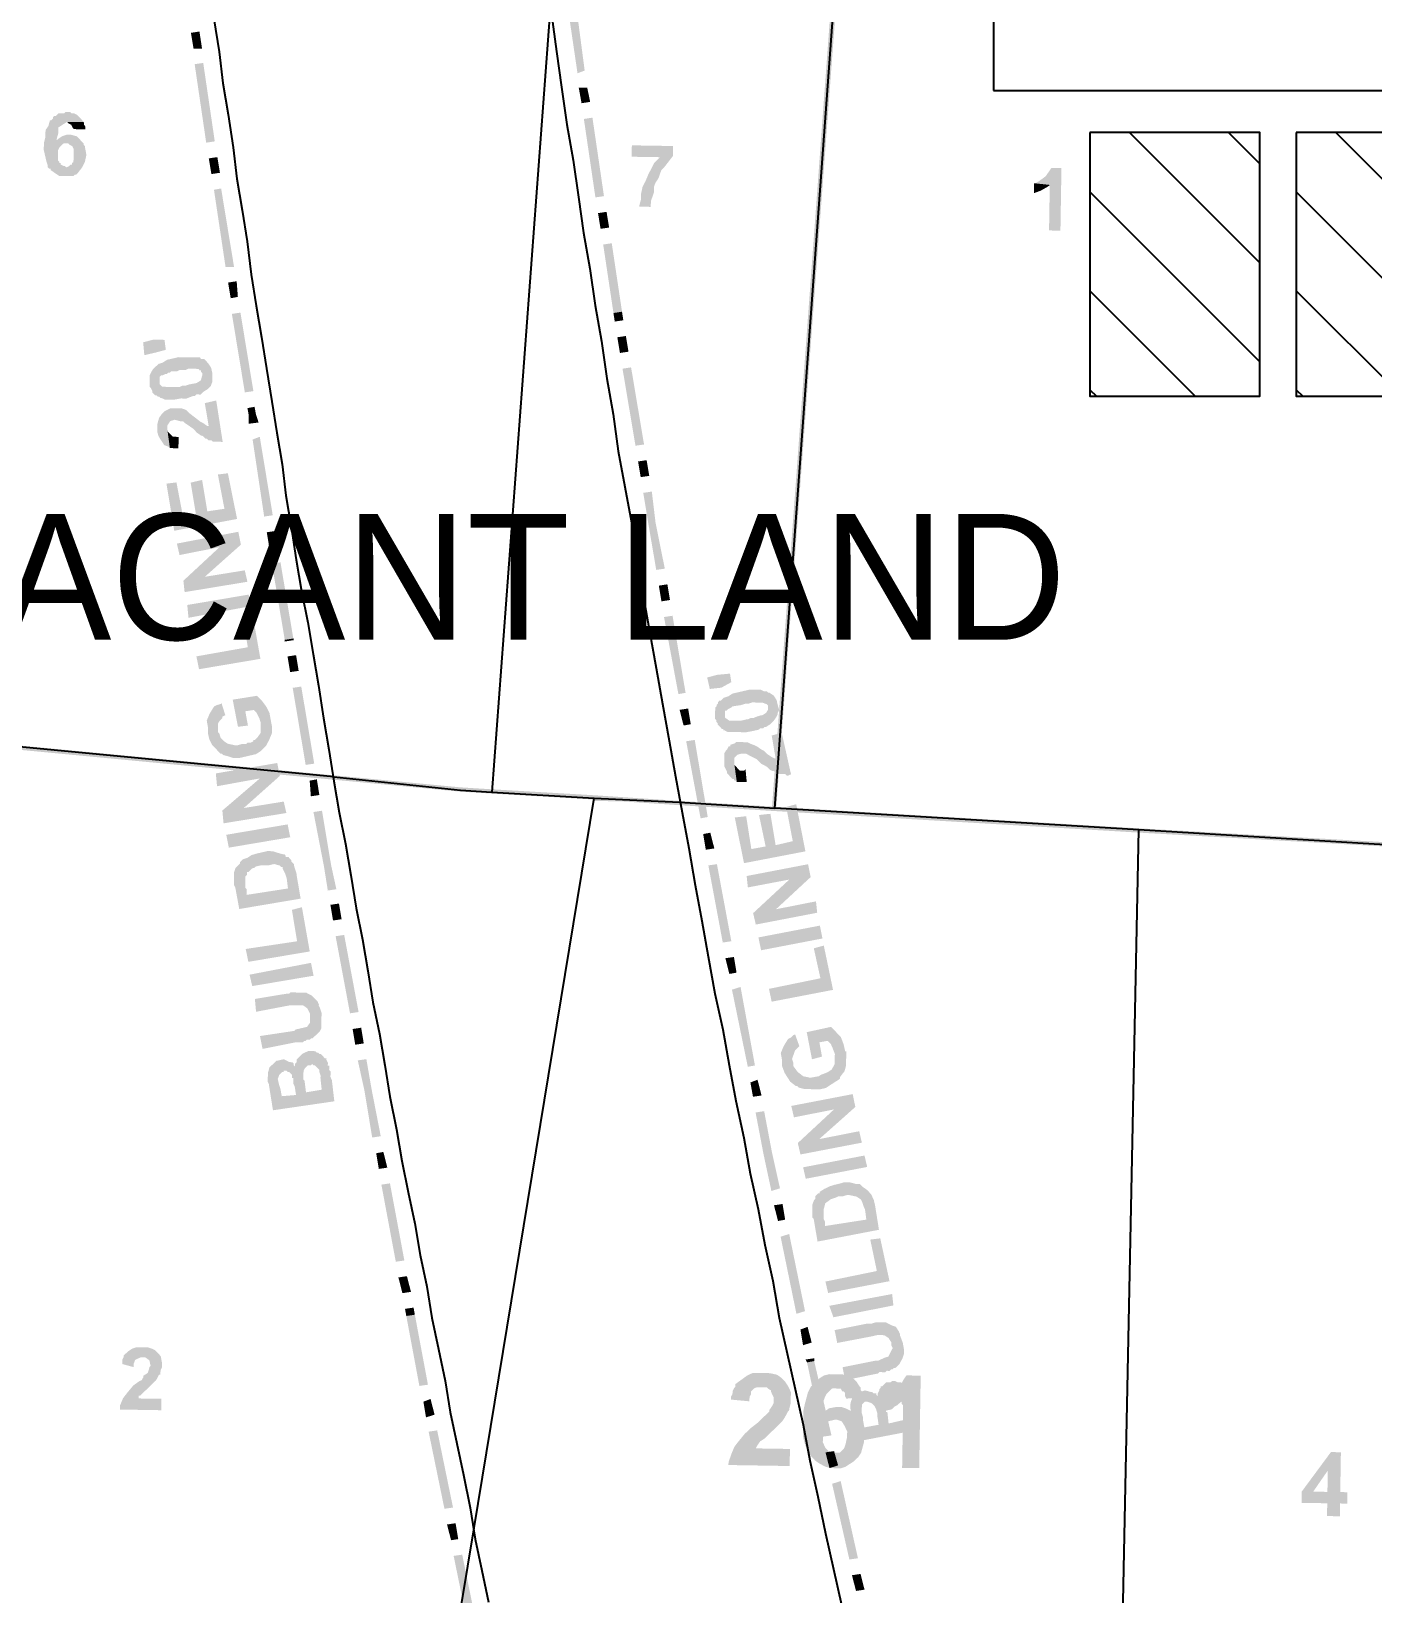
# Model space of a CAD drawing. Header units: metres. Extents: x 297 to 3998, y 336 to 1712.
# Drawn here: x 3577.2 to 3673, y 775.7 to 887.4 of the extents above; entities that cross this region are included whole.
import ezdxf

# ---------------------------------------------------------------- set-up
doc = ezdxf.new("R2010")
doc.units = ezdxf.units.M
doc.header["$MEASUREMENT"] = 0
doc.styles.get("Standard").update_dxf_attribs({"font": 'CENSCBK.TTF'})

msp = doc.modelspace()

# ---------------------------------------------------------------- hatches: boundary and pattern name
at = {"linetype": 'Continuous'}
for color, points in [(0, [(3630.102, 831.88), (3630.408, 831.875), (3636.775, 922.819)]), (0, [(3630.408, 831.875), (3636.775, 922.819), (3637.182, 922.813)]), (0, [(3615.385, 890.005), (3615.997, 890.096), (3616.209, 884.396)]), (0, [(3615.997, 890.096), (3616.209, 884.396), (3616.721, 884.591)]), (0, [(3588.585, 887.288), (3589.197, 887.38), (3588.771, 886.166)]), (0, [(3589.197, 887.38), (3588.771, 886.166), (3589.381, 886.156)]), (0, [(3588.854, 885.046), (3589.466, 885.138), (3589.678, 879.437)]), (0, [(3589.466, 885.138), (3589.678, 879.437), (3590.29, 879.529)]), (0, [(3616.294, 883.377), (3616.904, 883.367), (3616.481, 882.357)]), (0, [(3616.904, 883.367), (3616.481, 882.357), (3617.093, 882.449)]), (0, [(3616.481, 882.357), (3617.093, 882.449), (3616.479, 882.255)]), (0, [(3617.093, 882.449), (3616.479, 882.255), (3617.091, 882.347)]), (0, [(3579.744, 881.634), (3579.643, 881.636), (3579.539, 881.536), (3579.336, 881.539), (3579.234, 881.541), (3579.132, 881.542), (3579.029, 881.442), (3578.926, 881.342), (3578.824, 881.344), (3578.721, 881.244), (3578.719, 881.142), (3578.616, 881.042), (3578.514, 881.044), (3578.406, 880.639), (3578.197, 880.337), (3578.189, 879.828), (3578.081, 879.423), (3578.072, 878.915), (3578.167, 878.506), (3578.262, 878.098), (3578.359, 877.791), (3578.357, 877.689), (3579.68, 877.668), (3579.58, 877.771), (3579.478, 877.773), (3579.276, 877.878), (3579.278, 877.979), (3579.176, 877.981), (3579.178, 878.083), (3579.078, 878.186), (3579.081, 878.39), (3579.084, 878.593), (3579.089, 878.898), (3579.194, 879.1), (3579.298, 879.2), (3579.504, 879.4), (3579.708, 879.397), (3580.928, 879.377), (3580.828, 879.48), (3580.728, 879.583), (3578.999, 879.612), (3579.001, 879.713), (3579.109, 880.119), (3579.116, 880.525), (3579.424, 880.724), (3579.733, 880.922), (3580.953, 880.902), (3580.853, 881.006), (3580.453, 881.419), (3580.251, 881.524), (3580.048, 881.527), (3579.948, 881.631)]), (0, [(3616.664, 881.133), (3617.276, 881.225), (3617.488, 875.525)]), (0, [(3617.276, 881.225), (3617.488, 875.525), (3618.1, 875.616)]), (0, [(3579.819, 880.005), (3579.718, 880.007), (3579.411, 879.91), (3579.103, 879.712), (3578.999, 879.612), (3580.728, 879.583), (3580.628, 879.687), (3580.428, 879.894), (3580.023, 880.002), (3579.921, 880.004)]), (0, [(3580.953, 880.902), (3579.733, 880.922), (3579.833, 880.819), (3580.034, 880.714), (3580.133, 880.509), (3580.233, 880.405), (3581.047, 880.392), (3581.05, 880.596), (3580.95, 880.699), (3580.951, 880.801)]), (0, [(3580.928, 879.377), (3579.708, 879.397), (3579.809, 879.395), (3579.91, 879.292), (3580.111, 879.187), (3580.21, 878.982), (3580.205, 878.676), (3580.2, 878.371), (3580.196, 878.168), (3580.195, 878.066), (3580.091, 877.966), (3580.09, 877.865), (3579.988, 877.866), (3579.885, 877.766), (3579.68, 877.668), (3578.357, 877.689), (3578.457, 877.586), (3578.559, 877.584), (3578.557, 877.483), (3578.859, 877.274), (3579.161, 877.066), (3579.263, 877.064), (3579.364, 877.063), (3579.771, 877.056), (3580.178, 877.049), (3580.281, 877.149), (3580.383, 877.148), (3580.487, 877.248), (3580.798, 877.649), (3581.008, 878.053), (3581.118, 878.56), (3581.025, 879.07), (3581.027, 879.172), (3580.927, 879.275)]), (0, [(3623.042, 879.198), (3620.092, 879.246), (3620.079, 878.432), (3622.113, 878.399), (3622.01, 878.299), (3621.7, 877.999), (3621.49, 877.596), (3621.28, 877.192), (3621.068, 876.687), (3620.858, 876.283), (3620.748, 875.777), (3620.741, 875.37), (3620.633, 874.965), (3620.631, 874.863), (3621.445, 874.85), (3621.446, 874.951), (3621.451, 875.256), (3621.558, 875.56), (3621.665, 875.863), (3621.671, 876.27), (3621.778, 876.574), (3621.986, 876.875), (3622.093, 877.179), (3622.2, 877.482), (3622.303, 877.582), (3622.407, 877.682), (3622.718, 878.084), (3623.03, 878.486), (3623.032, 878.588)]), (0, [(3589.863, 878.315), (3590.475, 878.407), (3590.048, 877.193)]), (0, [(3590.475, 878.407), (3590.048, 877.193), (3590.66, 877.285)]), (0, [(3650.788, 877.626), (3650.077, 877.637), (3649.868, 877.336), (3649.66, 877.034), (3649.248, 876.735), (3648.94, 876.537), (3648.838, 876.539), (3649.955, 876.419), (3649.902, 873.164), (3650.715, 873.151)]), (0, [(3590.233, 876.071), (3590.744, 876.165), (3591.059, 870.564)]), (0, [(3590.744, 876.165), (3591.059, 870.564), (3591.669, 870.554)]), (0, [(3648.838, 876.539), (3648.826, 875.827), (3649.338, 876.022), (3649.852, 876.319), (3649.955, 876.419)]), (0, [(3617.673, 874.402), (3618.285, 874.494), (3617.859, 873.28)]), (0, [(3618.285, 874.494), (3617.859, 873.28), (3618.47, 873.372)]), (0, [(3618.044, 872.158), (3618.656, 872.25), (3618.778, 867.263)]), (0, [(3618.656, 872.25), (3618.778, 867.263), (3619.39, 867.355)]), (0, [(3591.244, 869.442), (3591.856, 869.534), (3591.429, 868.32)]), (0, [(3591.856, 869.534), (3591.429, 868.32), (3591.94, 868.414)]), (0, [(3591.513, 867.2), (3592.125, 867.292), (3592.439, 861.589)]), (0, [(3592.125, 867.292), (3592.439, 861.589), (3593.05, 861.681)]), (0, [(3618.778, 867.263), (3619.39, 867.355), (3618.869, 866.651)]), (0, [(3619.39, 867.355), (3618.869, 866.651), (3619.481, 866.743)]), (0, [(3619.055, 865.529), (3619.666, 865.621), (3619.24, 864.407)]), (0, [(3619.666, 865.621), (3619.24, 864.407), (3619.852, 864.499)]), (0, [(3586.791, 864.632), (3586.076, 864.44), (3585.259, 864.25), (3585.172, 865.167), (3585.888, 865.359), (3586.701, 865.345)]), (0, [(3585.633, 862.209), (3585.629, 862.006), (3585.729, 861.902), (3585.828, 861.697), (3585.826, 861.596), (3585.926, 861.492), (3586.026, 861.389), (3586.128, 861.387), (3586.228, 861.284), (3586.33, 861.282), (3586.43, 861.179), (3586.531, 861.177), (3586.733, 861.072), (3586.835, 861.071), (3587.343, 861.062), (3587.854, 861.156), (3588.26, 861.149), (3588.772, 861.344), (3588.874, 861.342), (3588.977, 861.443), (3589.079, 861.441), (3589.282, 861.438), (3589.489, 861.638), (3589.798, 861.836), (3590.004, 862.036), (3590.111, 862.34), (3590.114, 862.543), (3590.116, 862.645), (3590.121, 862.95), (3590.026, 863.358), (3589.827, 863.667), (3589.527, 863.977), (3589.426, 863.978), (3589.324, 863.98), (3589.407, 862.86), (3589.299, 862.455), (3588.991, 862.256), (3588.48, 862.163), (3588.174, 862.066), (3587.97, 862.069), (3587.765, 861.971), (3587.663, 861.973), (3587.358, 861.978), (3587.053, 861.983), (3586.748, 861.988), (3586.646, 861.989), (3586.545, 861.991), (3586.445, 862.094), (3586.345, 862.198), (3586.346, 862.299), (3586.163, 863.523), (3586.059, 863.423), (3585.853, 863.223), (3585.748, 863.021), (3585.643, 862.819), (3585.638, 862.514), (3585.634, 862.311)]), (0, [(3586.163, 863.523), (3586.346, 862.299), (3586.35, 862.503), (3586.351, 862.604), (3586.353, 862.706), (3586.456, 862.806), (3586.558, 862.805), (3586.763, 862.903), (3586.865, 862.901), (3586.968, 863.001), (3587.07, 863), (3587.173, 863.1), (3587.275, 863.098), (3587.478, 863.095), (3587.58, 863.093), (3587.785, 863.191), (3587.989, 863.188), (3588.09, 863.186), (3588.192, 863.185), (3588.397, 863.283), (3588.6, 863.28), (3588.702, 863.278), (3588.804, 863.277), (3588.906, 863.275), (3589.109, 863.272), (3589.209, 863.168), (3589.311, 863.167), (3589.309, 863.065), (3589.409, 862.961), (3589.407, 862.86), (3589.324, 863.98), (3589.224, 864.084), (3588.919, 864.088), (3588.512, 864.095), (3588.105, 864.102), (3587.698, 864.108), (3587.29, 864.013), (3586.881, 863.918), (3586.573, 863.72), (3586.266, 863.623)]), (0, [(3619.425, 863.285), (3620.037, 863.377), (3620.352, 857.777)]), (0, [(3620.037, 863.377), (3620.352, 857.777), (3620.964, 857.868)]), (0, [(3586.188, 858.843), (3586.187, 858.741), (3586.283, 858.435), (3586.482, 858.126), (3586.68, 857.818), (3586.984, 857.711), (3587.084, 857.608), (3586.902, 858.933), (3586.907, 859.238), (3587.115, 859.54), (3587.422, 859.637), (3587.827, 859.528), (3587.929, 859.527), (3588.03, 859.525), (3588.13, 859.422), (3588.432, 859.213), (3588.734, 859.005), (3589.034, 858.695), (3589.336, 858.487), (3589.438, 858.485), (3589.538, 858.381), (3589.638, 858.278), (3589.739, 858.276), (3589.84, 858.173), (3589.941, 858.171), (3590.043, 858.17), (3590.143, 858.066), (3590.245, 858.065), (3590.448, 858.061), (3590.55, 858.06), (3590.855, 858.055), (3590.395, 861.012), (3589.578, 860.822), (3589.856, 859.19), (3589.754, 859.192), (3589.453, 859.4), (3589.251, 859.505), (3588.849, 859.817), (3588.447, 860.129), (3588.247, 860.335), (3587.944, 860.442), (3587.74, 860.445), (3587.537, 860.449), (3587.13, 860.455), (3586.72, 860.259), (3586.617, 860.159), (3586.513, 860.059), (3586.305, 859.757), (3586.196, 859.352), (3586.193, 859.148), (3586.19, 858.945)]), (0, [(3592.624, 860.467), (3593.134, 860.561), (3592.717, 859.957)]), (0, [(3592.717, 859.957), (3593.227, 860.051), (3592.707, 859.347)]), (0, [(3593.227, 860.051), (3592.707, 859.347), (3593.421, 859.437)]), (0, [(3593.134, 860.561), (3592.717, 859.957), (3593.227, 860.051)]), (0, [(3587.084, 857.608), (3587.185, 857.606), (3587.694, 857.598), (3587.707, 858.411), (3587.605, 858.413), (3587.3, 858.418), (3587.2, 858.521), (3587.1, 858.625), (3586.9, 858.831), (3586.902, 858.933)]), (0, [(3592.994, 858.223), (3593.506, 858.418), (3593.82, 852.716)]), (0, [(3593.506, 858.418), (3593.82, 852.716), (3594.432, 852.808)]), (0, [(3620.537, 856.655), (3621.149, 856.746), (3620.722, 855.533)]), (0, [(3621.149, 856.746), (3620.722, 855.533), (3621.334, 855.624)]), (0, [(3586.839, 855.068), (3587.394, 851.702), (3591.884, 852.545), (3591.225, 855.811), (3590.512, 855.721), (3590.98, 853.271), (3589.757, 853.088), (3589.386, 855.332), (3588.569, 855.142), (3588.94, 852.898), (3588.021, 852.709), (3587.552, 855.159)]), (0, [(3620.908, 854.411), (3621.519, 854.502), (3621.278, 852.166)]), (0, [(3621.519, 854.502), (3621.278, 852.166), (3621.788, 852.26)]), (0, [(3621.278, 852.166), (3621.788, 852.26), (3621.835, 848.902)]), (0, [(3621.788, 852.26), (3621.835, 848.902), (3622.447, 848.994)]), (0, [(3587.583, 850.784), (3587.773, 849.967), (3590.63, 850.53), (3592.159, 850.709), (3591.971, 851.628)]), (0, [(3594.005, 851.594), (3594.617, 851.686), (3594.19, 850.472)]), (0, [(3594.617, 851.686), (3594.19, 850.472), (3594.802, 850.564)]), (0, [(3588.048, 848.131), (3589.578, 848.411), (3592.159, 850.709), (3590.63, 850.53)]), (0, [(3588.048, 848.131), (3588.136, 847.316), (3592.625, 848.056), (3592.434, 848.873), (3589.578, 848.411)]), (0, [(3594.375, 849.35), (3594.987, 849.442), (3595.302, 843.842)]), (0, [(3594.987, 849.442), (3595.302, 843.842), (3595.914, 843.933)]), (0, [(3622.02, 847.78), (3622.632, 847.872), (3622.205, 846.658)]), (0, [(3622.632, 847.872), (3622.205, 846.658), (3622.817, 846.75)]), (0, [(3592.901, 846.322), (3588.412, 845.48), (3588.325, 846.397), (3592.711, 847.139)]), (0, [(3588.977, 842.724), (3589.165, 841.806), (3593.552, 842.548), (3592.993, 845.71), (3592.28, 845.62), (3592.65, 843.376)]), (0, [(3622.39, 845.536), (3623.002, 845.627), (3623.419, 840.026)]), (0, [(3623.002, 845.627), (3623.419, 840.026), (3623.93, 840.119)]), (0, [(3595.488, 842.72), (3596.099, 842.811), (3595.673, 841.598)]), (0, [(3596.099, 842.811), (3595.673, 841.598), (3596.285, 841.689)]), (0, [(3627.197, 840.879), (3626.479, 840.484), (3625.664, 840.396), (3625.473, 841.213), (3626.189, 841.405), (3627.106, 841.491)]), (0, [(3591.571, 839.63), (3591.947, 837.691), (3592.66, 837.781), (3592.473, 838.801), (3593.085, 838.893), (3593.285, 838.686), (3593.384, 838.481), (3593.482, 838.276), (3593.579, 837.969), (3593.856, 836.235), (3593.959, 836.336), (3594.169, 836.739), (3594.381, 837.244), (3594.388, 837.651), (3594.294, 838.161), (3594.201, 838.671), (3594.004, 839.082), (3593.706, 839.493), (3593.405, 839.803), (3593.305, 839.907)]), (0, [(3595.858, 840.475), (3596.47, 840.567), (3596.785, 834.967)]), (0, [(3596.47, 840.567), (3596.785, 834.967), (3597.397, 835.059)]), (0, [(3626.037, 838.355), (3626.036, 838.253), (3626.136, 838.15), (3626.134, 838.048), (3626.234, 837.945), (3626.232, 837.843), (3626.332, 837.74), (3626.432, 837.637), (3626.532, 837.533), (3626.634, 837.532), (3626.632, 837.43), (3626.734, 837.428), (3626.936, 837.323), (3627.038, 837.321), (3627.139, 837.32), (3627.241, 837.318), (3627.343, 837.316), (3627.851, 837.308), (3628.258, 837.302), (3628.768, 837.395), (3629.177, 837.49), (3629.28, 837.59), (3629.483, 837.587), (3629.587, 837.687), (3629.689, 837.685), (3629.997, 837.884), (3630.204, 838.084), (3630.412, 838.385), (3630.517, 838.587), (3630.519, 838.689), (3630.624, 838.891), (3630.527, 839.197), (3630.432, 839.606), (3630.234, 839.914), (3629.932, 840.123), (3629.83, 840.124), (3629.73, 840.228), (3629.814, 839.107), (3629.81, 838.904), (3629.705, 838.702), (3629.397, 838.504), (3629.295, 838.505), (3628.988, 838.409), (3628.783, 838.31), (3628.58, 838.314), (3628.375, 838.215), (3628.273, 838.217), (3627.865, 838.122), (3627.458, 838.128), (3627.051, 838.135), (3626.749, 838.343), (3626.751, 838.445), (3626.567, 839.669), (3626.464, 839.569), (3626.362, 839.571), (3626.259, 839.471), (3626.257, 839.369), (3626.154, 839.269), (3626.152, 839.167), (3626.049, 839.067), (3626.047, 838.965), (3626.039, 838.457)]), (0, [(3626.567, 839.669), (3626.751, 838.445), (3626.754, 838.649), (3626.756, 838.75), (3626.757, 838.852), (3626.859, 838.85), (3626.962, 838.95), (3627.168, 839.049), (3627.271, 839.149), (3627.883, 839.241), (3628.19, 839.337), (3628.393, 839.334), (3628.7, 839.431), (3629.107, 839.424), (3629.412, 839.419), (3629.715, 839.312), (3629.815, 839.209), (3629.814, 839.107), (3629.73, 840.228), (3629.527, 840.231), (3629.325, 840.336), (3628.918, 840.343), (3628.511, 840.349), (3628.103, 840.254), (3627.694, 840.159), (3627.286, 840.064), (3626.977, 839.866), (3626.671, 839.769)]), (0, [(3589.804, 837.319), (3589.803, 837.217), (3589.898, 836.809), (3590.094, 836.399), (3590.395, 836.089), (3590.695, 835.778), (3590.796, 835.777), (3590.518, 837.409), (3590.519, 837.511), (3590.526, 837.918), (3590.631, 838.119), (3590.838, 838.319), (3590.84, 838.421), (3591.045, 838.519), (3590.754, 839.44), (3590.753, 839.338), (3590.446, 839.241), (3590.241, 839.143), (3589.928, 838.639), (3589.716, 838.134), (3589.809, 837.624), (3589.806, 837.421)]), (0, [(3623.503, 838.905), (3624.115, 838.997), (3623.79, 837.781)]), (0, [(3624.115, 838.997), (3623.79, 837.781), (3624.3, 837.875)]), (0, [(3590.796, 835.777), (3590.896, 835.673), (3591.302, 835.565), (3591.605, 835.458), (3592.012, 835.452), (3592.42, 835.547), (3592.829, 835.642), (3593.237, 835.737), (3593.546, 835.935), (3593.752, 836.135), (3593.856, 836.235), (3593.579, 837.969), (3593.572, 837.563), (3593.567, 837.257), (3593.359, 836.956), (3593.152, 836.756), (3593.05, 836.757), (3593.049, 836.656), (3592.844, 836.557), (3592.742, 836.559), (3592.64, 836.561), (3592.537, 836.46), (3592.334, 836.464), (3592.232, 836.465), (3591.925, 836.369), (3591.722, 836.372), (3591.215, 836.482), (3590.913, 836.69), (3590.713, 836.897), (3590.616, 837.204), (3590.516, 837.307), (3590.518, 837.409)]), (0, [(3569.047, 837.047), (3569.042, 836.742), (3598.808, 834.222)]), (0, [(3569.042, 836.742), (3598.808, 834.222), (3598.701, 833.918)]), (0, [(3623.975, 836.659), (3624.587, 836.751), (3625.004, 831.149)]), (0, [(3624.587, 836.751), (3625.004, 831.149), (3625.514, 831.243)]), (0, [(3626.694, 834.987), (3626.693, 834.886), (3626.791, 834.68), (3626.889, 834.475), (3626.888, 834.374), (3626.988, 834.27), (3627.088, 834.167), (3627.188, 834.064), (3627.288, 833.96), (3627.39, 833.959), (3627.388, 833.857), (3627.49, 833.855), (3627.59, 833.752), (3627.408, 835.077), (3627.413, 835.382), (3627.415, 835.484), (3627.621, 835.684), (3627.928, 835.781), (3628.233, 835.776), (3628.838, 835.461), (3629.04, 835.356), (3629.14, 835.253), (3629.24, 835.149), (3629.34, 835.046), (3629.542, 834.941), (3629.744, 834.836), (3629.944, 834.629), (3630.146, 834.524), (3630.247, 834.522), (3630.347, 834.419), (3630.449, 834.417), (3630.551, 834.416), (3630.651, 834.312), (3630.854, 834.309), (3631.058, 834.306), (3631.158, 834.202), (3631.259, 834.201), (3631.464, 834.299), (3630.801, 837.26), (3630.085, 837.068), (3630.364, 835.436), (3630.262, 835.438), (3630.061, 835.543), (3629.759, 835.751), (3629.559, 835.958), (3629.357, 836.063), (3629.055, 836.271), (3628.853, 836.376), (3628.55, 836.483), (3628.348, 836.588), (3628.246, 836.59), (3628.145, 836.591), (3628.043, 836.593), (3627.738, 836.598), (3627.535, 836.601), (3627.431, 836.501), (3627.124, 836.404), (3627.123, 836.303), (3627.021, 836.304), (3626.916, 836.103), (3626.813, 836.003), (3626.708, 835.801), (3626.706, 835.699), (3626.704, 835.597), (3626.696, 835.089)]), (0, [(3590.366, 834.36), (3590.453, 833.443), (3593.514, 834.003), (3594.941, 834.183), (3594.753, 835.102)]), (0, [(3590.832, 831.707), (3592.361, 831.885), (3594.941, 834.183), (3593.514, 834.003)]), (0, [(3598.808, 834.222), (3598.701, 833.918), (3607.848, 833.362)]), (0, [(3627.59, 833.752), (3627.793, 833.749), (3627.895, 833.747), (3628.302, 833.74), (3628.215, 834.657), (3628.112, 834.557), (3627.806, 834.562), (3627.706, 834.666), (3627.606, 834.769), (3627.406, 834.976), (3627.408, 835.077)]), (0, [(3597.072, 833.843), (3597.582, 833.937), (3597.156, 832.723)]), (0, [(3597.582, 833.937), (3597.156, 832.723), (3597.767, 832.815)]), (0, [(3598.701, 833.918), (3607.848, 833.362), (3607.843, 833.057)]), (30, [(3598.806, 834.12), (3607.844, 833.159), (3610.082, 833.122)]), (0, [(3607.848, 833.362), (3607.843, 833.057), (3610.083, 833.224)]), (0, [(3607.843, 833.057), (3610.083, 833.224), (3610.079, 832.919)]), (30, [(3607.844, 833.159), (3610.082, 833.122), (3610.08, 833.02)]), (0, [(3610.083, 833.224), (3610.079, 832.919), (3617.401, 832.799)]), (0, [(3590.832, 831.707), (3590.918, 830.79), (3595.407, 831.531), (3595.217, 832.348), (3592.361, 831.885)]), (0, [(3610.079, 832.919), (3617.401, 832.799), (3617.396, 832.494)]), (30, [(3617.398, 832.596), (3617.394, 832.392), (3623.497, 832.293)]), (0, [(3617.401, 832.799), (3617.396, 832.494), (3623.498, 832.394)]), (0, [(3617.396, 832.494), (3623.498, 832.394), (3623.493, 832.089)]), (0, [(3623.498, 832.394), (3623.493, 832.089), (3630.307, 831.978)]), (0, [(3623.493, 832.089), (3630.307, 831.978), (3630.201, 831.675)]), (0, [(3627.447, 831.211), (3628.105, 827.945), (3632.493, 828.789), (3631.836, 832.157), (3631.121, 831.965), (3631.59, 829.516), (3630.364, 829.23), (3629.994, 831.475), (3629.179, 831.386), (3629.651, 829.14), (3628.63, 828.954), (3628.262, 831.299)]), (0, [(3630.307, 831.978), (3630.201, 831.675), (3656.325, 830.434)]), (0, [(3597.341, 831.601), (3597.953, 831.692), (3598.091, 827.723)]), (0, [(3597.953, 831.692), (3598.091, 827.723), (3598.601, 827.816)]), (0, [(3630.201, 831.675), (3656.325, 830.434), (3656.32, 830.129)]), (0, [(3595.684, 829.797), (3591.297, 829.054), (3591.109, 829.973), (3595.495, 830.715)]), (0, [(3625.189, 830.027), (3625.699, 830.12), (3625.374, 828.905)]), (0, [(3625.699, 830.12), (3625.374, 828.905), (3625.986, 828.997)]), (0, [(3656.325, 830.434), (3656.32, 830.129), (3676.653, 829.289)]), (0, [(3656.32, 830.129), (3676.653, 829.289), (3676.648, 828.983)]), (0, [(3592.094, 828.024), (3592.571, 826.083), (3592.471, 826.187), (3592.474, 826.39), (3592.476, 826.492), (3592.484, 827), (3592.588, 827.1), (3592.589, 827.202), (3592.591, 827.304), (3592.693, 827.302), (3592.796, 827.402), (3592.899, 827.502), (3593.003, 827.602), (3593.104, 827.601), (3593.208, 827.701), (3593.616, 827.796), (3594.125, 827.787), (3594.533, 827.883), (3594.938, 827.774), (3595.038, 827.671), (3595.14, 827.669), (3595.138, 827.567), (3595.335, 827.157), (3595.432, 826.851), (3595.522, 826.137), (3595.257, 828.583), (3595.155, 828.584), (3594.75, 828.693), (3594.446, 828.8), (3594.04, 828.806), (3593.631, 828.711), (3593.223, 828.616), (3592.916, 828.519), (3592.608, 828.321), (3592.301, 828.224), (3592.197, 828.124)]), (0, [(3591.759, 826.198), (3592.039, 824.668), (3596.426, 825.41), (3596.147, 827.042), (3596.149, 827.144), (3595.955, 827.758), (3595.957, 827.859), (3595.757, 828.066), (3595.759, 828.168), (3595.659, 828.271), (3595.559, 828.374), (3595.457, 828.376), (3595.355, 828.378), (3595.357, 828.479), (3595.257, 828.583), (3595.522, 826.137), (3592.564, 825.677), (3592.571, 826.083), (3592.094, 828.024), (3592.092, 827.922), (3591.782, 827.622), (3591.676, 827.319), (3591.669, 826.912), (3591.662, 826.505), (3591.661, 826.403)]), (0, [(3598.091, 827.723), (3598.601, 827.816), (3598.368, 825.989)]), (0, [(3598.601, 827.816), (3598.368, 825.989), (3598.98, 826.081)]), (0, [(3625.559, 827.783), (3626.171, 827.875), (3626.588, 822.273)]), (0, [(3626.171, 827.875), (3626.588, 822.273), (3627.2, 822.364)]), (0, [(3628.294, 827.026), (3628.382, 826.211), (3631.342, 826.773), (3632.87, 826.951), (3632.682, 827.87)]), (0, [(3628.759, 824.374), (3630.391, 824.652), (3632.87, 826.951), (3631.342, 826.773)]), (0, [(3592.501, 821.812), (3592.69, 820.893), (3597.076, 821.635), (3596.518, 824.798), (3595.802, 824.606), (3596.173, 822.362)]), (0, [(3598.555, 824.968), (3599.167, 825.06), (3598.74, 823.846)]), (0, [(3599.167, 825.06), (3598.74, 823.846), (3599.352, 823.938)]), (0, [(3628.759, 824.374), (3628.949, 823.557), (3633.337, 824.401), (3633.249, 825.216), (3630.391, 824.652)]), (0, [(3633.714, 822.563), (3629.326, 821.719), (3629.138, 822.638), (3633.526, 823.482)]), (0, [(3598.925, 822.724), (3599.537, 822.816), (3599.954, 817.214)]), (0, [(3599.537, 822.816), (3599.954, 817.214), (3600.566, 817.306)]), (0, [(3629.892, 818.963), (3630.08, 818.045), (3634.468, 818.889), (3633.808, 822.053), (3633.093, 821.861), (3633.566, 819.717)]), (0, [(3597.353, 819.902), (3592.967, 819.159), (3592.776, 819.976), (3597.165, 820.82)]), (0, [(3626.774, 821.151), (3627.386, 821.242), (3627.06, 820.027)]), (0, [(3627.386, 821.242), (3627.06, 820.027), (3627.571, 820.12)]), (0, [(3593.155, 818.241), (3593.242, 817.324), (3595.691, 817.792), (3596.2, 817.784), (3596.606, 817.777), (3596.908, 817.569), (3597.007, 817.364), (3597.105, 817.159), (3597.383, 815.527), (3597.487, 815.627), (3597.59, 815.727), (3597.797, 815.927), (3597.902, 816.129), (3597.907, 816.434), (3597.912, 816.739), (3597.917, 817.044), (3597.92, 817.247), (3597.823, 817.554), (3597.725, 817.759), (3597.727, 817.861), (3597.628, 818.066), (3597.428, 818.273), (3597.228, 818.479), (3596.825, 818.689), (3596.316, 818.698), (3595.706, 818.708), (3595.603, 818.608), (3595.399, 818.611)]), (0, [(3627.246, 818.905), (3627.859, 819.098), (3628.376, 813.393)]), (0, [(3627.859, 819.098), (3628.376, 813.393), (3628.887, 813.486)]), (0, [(3593.519, 815.59), (3593.707, 814.671), (3596.055, 815.141), (3596.258, 815.138), (3596.36, 815.136), (3596.563, 815.133), (3596.667, 815.233), (3596.768, 815.231), (3596.872, 815.332), (3596.973, 815.33), (3597.075, 815.328), (3597.178, 815.428), (3597.28, 815.427), (3597.383, 815.527), (3597.105, 817.159), (3597.102, 816.955), (3597.098, 816.752), (3597.095, 816.549), (3596.887, 816.247), (3596.478, 816.152), (3596.07, 816.057), (3595.966, 815.957)]), (0, [(3600.139, 816.092), (3600.751, 816.184), (3600.325, 814.97)]), (0, [(3600.751, 816.184), (3600.325, 814.97), (3600.936, 815.062)]), (0, [(3630.821, 813.557), (3630.819, 813.455), (3631.014, 812.943), (3631.212, 812.635), (3631.411, 812.326), (3631.813, 812.014), (3631.914, 812.013), (3631.636, 813.645), (3631.539, 813.952), (3631.646, 814.255), (3631.753, 814.559), (3631.959, 814.759), (3632.063, 814.859), (3631.771, 815.677), (3631.669, 815.679), (3631.462, 815.479), (3631.257, 815.381), (3630.944, 814.877), (3630.732, 814.372), (3630.826, 813.862), (3630.822, 813.658)]), (0, [(3632.588, 815.867), (3632.963, 813.928), (3633.678, 814.12), (3633.491, 815.141), (3634.002, 815.234), (3634.103, 815.232), (3634.303, 815.026), (3634.402, 814.821), (3634.597, 814.309), (3634.975, 812.573), (3634.977, 812.675), (3635.289, 813.077), (3635.397, 813.482), (3635.404, 813.889), (3635.412, 814.397), (3635.414, 814.499), (3635.312, 814.5), (3635.314, 814.602), (3635.219, 815.011), (3635.024, 815.522), (3634.724, 815.833), (3634.423, 816.143), (3634.323, 816.246)]), (0, [(3594.173, 812.018), (3594.449, 810.285), (3598.834, 810.925), (3598.656, 812.454), (3598.557, 812.659), (3598.559, 812.761), (3598.562, 812.964), (3598.564, 813.066), (3598.464, 813.169), (3598.466, 813.271), (3598.469, 813.474), (3598.367, 813.476), (3598.369, 813.578), (3598.371, 813.679), (3598.272, 813.884), (3598.274, 813.986), (3598.172, 813.988), (3598.072, 814.091), (3597.972, 814.195), (3597.872, 814.298), (3597.77, 814.3), (3597.67, 814.403), (3597.569, 814.405), (3597.932, 811.754), (3596.81, 811.568), (3596.72, 812.282), (3596.343, 814.119), (3596.24, 814.019), (3596.136, 813.919), (3596.135, 813.818), (3596.133, 813.716), (3596.03, 813.616), (3596.026, 813.412), (3595.926, 813.516), (3595.928, 813.618), (3595.828, 813.721), (3595.625, 813.724), (3596.095, 811.377), (3595.076, 811.292), (3594.983, 811.802), (3594.608, 813.741), (3594.504, 813.641), (3594.401, 813.541), (3594.194, 813.341), (3594.086, 812.935), (3594.081, 812.63), (3594.076, 812.325), (3594.174, 812.12)]), (0, [(3596.343, 814.119), (3596.72, 812.282), (3596.722, 812.384), (3596.622, 812.487), (3596.627, 812.792), (3596.632, 813.097), (3596.737, 813.299), (3596.943, 813.499), (3597.045, 813.498), (3597.147, 813.496), (3597.25, 813.596), (3597.35, 813.493), (3597.452, 813.491), (3597.552, 813.388), (3597.752, 813.181), (3597.75, 813.079), (3597.847, 812.772), (3597.844, 812.569), (3597.932, 811.754), (3597.569, 814.405), (3597.469, 814.508), (3597.163, 814.513), (3596.96, 814.516), (3596.755, 814.418), (3596.55, 814.319), (3596.447, 814.219)]), (0, [(3631.914, 812.013), (3632.014, 811.909), (3632.42, 811.801), (3632.725, 811.796), (3633.132, 811.789), (3633.538, 811.783), (3633.947, 811.878), (3634.255, 812.076), (3634.564, 812.275), (3634.872, 812.473), (3634.975, 812.573), (3634.597, 814.309), (3634.595, 814.207), (3634.592, 814.004), (3634.585, 813.597), (3634.375, 813.193), (3634.067, 812.995), (3633.555, 812.8), (3633.452, 812.7), (3633.35, 812.701), (3632.84, 812.608), (3632.333, 812.718), (3631.931, 813.03), (3631.633, 813.442), (3631.634, 813.543), (3631.636, 813.645)]), (0, [(3594.608, 813.741), (3594.983, 811.802), (3594.886, 812.109), (3594.791, 812.517), (3594.898, 812.82), (3595.104, 813.021), (3595.206, 813.019), (3595.208, 813.121), (3595.411, 813.117), (3595.511, 813.014), (3595.613, 813.012), (3595.713, 812.909), (3595.813, 812.806), (3595.811, 812.704), (3595.81, 812.602), (3595.911, 812.6), (3595.91, 812.499), (3595.905, 812.194), (3596.003, 811.989), (3596.095, 811.377), (3595.625, 813.724), (3595.221, 813.934), (3594.813, 813.839), (3594.711, 813.841)]), (0, [(3600.51, 813.848), (3601.122, 813.94), (3600.983, 811.704)]), (0, [(3601.122, 813.94), (3600.983, 811.704), (3601.494, 811.797)]), (0, [(3628.562, 812.271), (3629.073, 812.466), (3628.748, 811.251)]), (0, [(3629.073, 812.466), (3628.748, 811.251), (3629.36, 811.342)]), (0, [(3600.983, 811.704), (3601.494, 811.797), (3601.539, 808.338)]), (0, [(3601.494, 811.797), (3601.539, 808.338), (3602.151, 808.429)]), (0, [(3631.484, 810.595), (3631.674, 809.779), (3634.532, 810.342), (3636.061, 810.521), (3635.873, 811.439)]), (0, [(3628.933, 810.128), (3629.545, 810.22), (3629.496, 807.169)]), (0, [(3629.545, 810.22), (3629.496, 807.169), (3630.107, 807.261)]), (0, [(3631.95, 807.943), (3633.48, 808.223), (3636.061, 810.521), (3634.532, 810.342)]), (0, [(3631.95, 807.943), (3632.14, 807.126), (3636.528, 807.97), (3636.338, 808.787), (3633.48, 808.223)]), (0, [(3601.826, 807.214), (3602.336, 807.307), (3602.011, 806.092)]), (0, [(3602.336, 807.307), (3602.011, 806.092), (3602.623, 806.184)]), (0, [(3629.496, 807.169), (3630.107, 807.261), (3630.063, 804.515)]), (0, [(3630.107, 807.261), (3630.063, 804.515), (3630.676, 804.708)]), (0, [(3636.907, 806.234), (3632.518, 805.39), (3632.328, 806.207), (3636.716, 807.051)]), (0, [(3633.417, 804.358), (3633.892, 802.316), (3633.794, 802.521), (3633.796, 802.623), (3633.802, 803.03), (3633.806, 803.233), (3633.914, 803.638), (3634.326, 803.937), (3634.633, 804.033), (3634.838, 804.132), (3635.041, 804.128), (3635.143, 804.127), (3635.45, 804.223), (3635.653, 804.22), (3636.16, 804.11), (3636.462, 803.902), (3636.56, 803.697), (3636.657, 803.39), (3636.755, 803.185), (3636.845, 802.471), (3636.478, 804.919), (3636.378, 805.022), (3636.073, 805.027), (3635.668, 805.135), (3635.261, 805.142), (3634.954, 805.045), (3634.546, 804.95), (3634.239, 804.854), (3633.829, 804.657), (3633.521, 804.458), (3633.519, 804.357)]), (0, [(3602.196, 804.97), (3602.808, 805.062), (3603.225, 799.46)]), (0, [(3602.808, 805.062), (3603.225, 799.46), (3603.837, 799.551)]), (0, [(3633.082, 802.533), (3633.361, 800.9), (3637.749, 801.744), (3637.472, 803.478), (3637.377, 803.887), (3637.18, 804.297), (3636.88, 804.607), (3636.578, 804.815), (3636.478, 804.919), (3636.845, 802.471), (3633.887, 802.011), (3633.892, 802.316), (3633.417, 804.358), (3633.314, 804.258), (3633.21, 804.158), (3633.209, 804.057), (3633.207, 803.955), (3633.104, 803.855), (3632.997, 803.551), (3632.989, 803.043), (3632.987, 802.941), (3632.985, 802.839), (3632.982, 802.636)]), (0, [(3630.249, 803.495), (3630.861, 803.586), (3630.536, 802.371)]), (0, [(3630.861, 803.586), (3630.536, 802.371), (3631.046, 802.464)]), (0, [(3630.721, 801.249), (3631.335, 801.442), (3631.852, 795.737)]), (0, [(3631.335, 801.442), (3631.852, 795.737), (3632.466, 795.93)]), (0, [(3633.924, 798.043), (3634.115, 797.226), (3638.503, 798.07), (3637.841, 801.133), (3637.127, 801.042), (3637.599, 798.797)]), (0, [(3603.41, 798.338), (3604.022, 798.429), (3603.697, 797.214)]), (0, [(3604.022, 798.429), (3603.697, 797.214), (3604.309, 797.306)]), (0, [(3638.78, 796.336), (3634.493, 795.49), (3634.201, 796.309), (3638.691, 797.151)]), (0, [(3603.882, 796.092), (3604.494, 796.183), (3603.976, 795.582)]), (0, [(3604.494, 796.183), (3603.976, 795.582), (3604.587, 795.673)]), (0, [(3603.976, 795.582), (3604.587, 795.673), (3604.911, 790.582)]), (0, [(3604.587, 795.673), (3604.911, 790.582), (3605.523, 790.673)]), (0, [(3634.58, 794.573), (3634.768, 793.655), (3637.218, 794.123), (3637.626, 794.218), (3637.931, 794.213), (3638.033, 794.212), (3638.135, 794.21), (3638.436, 794.002), (3638.635, 793.693), (3638.633, 793.592), (3639.013, 791.958), (3639.117, 792.058), (3639.22, 792.158), (3639.43, 792.561), (3639.537, 792.865), (3639.542, 793.17), (3639.448, 793.68), (3639.253, 794.192), (3639.255, 794.293), (3639.157, 794.499), (3638.958, 794.807), (3638.655, 794.914), (3638.251, 795.124), (3637.743, 795.132), (3637.539, 795.135), (3637.232, 795.039), (3637.029, 795.042), (3636.927, 795.044)]), (0, [(3632.139, 794.613), (3632.651, 794.808), (3632.324, 793.491)]), (0, [(3632.651, 794.808), (3632.324, 793.491), (3632.938, 793.685)]), (0, [(3585.119, 793.346), (3585.017, 793.348), (3584.712, 793.353), (3584.405, 793.256), (3584.097, 793.058), (3583.89, 792.858), (3583.787, 792.758), (3585.107, 792.634), (3585.209, 792.633), (3585.311, 792.631), (3585.612, 792.423), (3585.708, 792.014), (3585.604, 791.914), (3585.602, 791.812), (3585.496, 791.509), (3585.187, 791.31), (3585.186, 791.209), (3585.081, 791.007), (3584.876, 790.909), (3584.464, 790.61), (3584.049, 790.108), (3583.737, 789.706), (3583.525, 789.201), (3583.522, 788.998), (3583.52, 788.896), (3586.47, 788.848), (3586.483, 789.662), (3584.754, 789.69), (3584.856, 789.688), (3584.859, 789.892), (3584.961, 789.89), (3585.064, 789.99), (3585.167, 790.09), (3585.271, 790.19), (3585.374, 790.29), (3585.684, 790.59), (3585.788, 790.69), (3586.098, 790.99), (3586.308, 791.394), (3586.409, 791.392), (3586.411, 791.494), (3586.414, 791.697), (3586.519, 791.899), (3586.524, 792.204), (3586.431, 792.714), (3586.031, 793.128), (3585.829, 793.233), (3585.526, 793.34), (3585.424, 793.341), (3585.221, 793.344)]), (0, [(3635.147, 791.919), (3635.335, 791), (3637.683, 791.471), (3637.786, 791.571), (3637.99, 791.567), (3638.091, 791.566), (3638.193, 791.564), (3638.296, 791.664), (3638.5, 791.661), (3638.603, 791.761), (3638.705, 791.759), (3638.808, 791.859), (3638.91, 791.858), (3639.013, 791.958), (3638.633, 793.592), (3638.631, 793.49), (3638.73, 793.285), (3638.625, 793.083), (3638.415, 792.68), (3638.108, 792.583), (3637.698, 792.386), (3637.494, 792.389)]), (0, [(3583.787, 792.758), (3583.785, 792.656), (3583.68, 792.454), (3583.678, 792.352), (3583.677, 792.251), (3583.675, 792.149), (3584.485, 791.932), (3584.489, 792.136), (3584.595, 792.439), (3585.006, 792.636), (3585.107, 792.634)]), (0, [(3632.511, 792.471), (3633.123, 792.562), (3632.609, 792.266)]), (0, [(3633.123, 792.562), (3632.609, 792.266), (3633.12, 792.359)]), (0, [(3632.609, 792.266), (3633.12, 792.359), (3633.743, 786.957)]), (0, [(3633.12, 792.359), (3633.743, 786.957), (3634.355, 787.049)]), (0, [(3629.443, 791.503), (3629.24, 791.507), (3628.731, 791.515), (3628.321, 791.318), (3627.909, 791.02), (3627.498, 790.721), (3627.494, 790.518), (3629.325, 790.488), (3629.528, 790.485), (3629.732, 790.481), (3629.832, 790.378), (3630.034, 790.273), (3630.032, 790.171), (3630.13, 789.966), (3630.229, 789.761), (3630.225, 789.558), (3630.222, 789.354), (3630.117, 789.153), (3629.909, 788.851), (3629.907, 788.749), (3629.493, 788.349), (3629.08, 787.949), (3628.565, 787.55), (3628.151, 787.15), (3627.736, 786.648), (3627.425, 786.246), (3627.213, 785.741), (3627.106, 785.438), (3626.999, 785.134), (3626.996, 784.931), (3631.369, 784.86), (3631.389, 786.08), (3628.948, 786.12), (3629.053, 786.322), (3629.262, 786.623), (3629.57, 786.822), (3629.88, 787.122), (3630.19, 787.422), (3630.501, 787.722), (3630.811, 788.022), (3631.019, 788.324), (3631.229, 788.728), (3631.332, 788.828), (3631.334, 788.929), (3631.442, 789.335), (3631.449, 789.741), (3631.456, 790.148), (3631.259, 790.558), (3631.061, 790.867), (3630.76, 791.177), (3630.459, 791.385), (3629.952, 791.495), (3629.85, 791.497), (3629.647, 791.5)]), (0, [(3634.834, 791.415), (3634.732, 791.417), (3634.223, 791.425), (3633.815, 791.33), (3633.506, 791.132), (3633.196, 790.832), (3632.886, 790.532), (3632.676, 790.128), (3632.568, 789.723), (3632.459, 789.318), (3632.349, 788.811), (3632.343, 788.404), (3632.335, 787.896), (3632.328, 787.489), (3632.32, 786.98), (3632.415, 786.572), (3632.511, 786.265), (3632.708, 785.855), (3632.706, 785.753), (3634.641, 785.823), (3634.539, 785.825), (3634.234, 785.83), (3633.934, 786.14), (3633.737, 786.55), (3633.743, 786.957), (3633.752, 787.466), (3633.858, 787.769), (3634.169, 788.069), (3634.577, 788.164), (3636.409, 788.236), (3636.211, 788.545), (3633.668, 788.586), (3633.67, 788.688), (3633.675, 788.993), (3633.68, 789.298), (3633.785, 789.5), (3633.892, 789.803), (3633.997, 790.005), (3634.203, 790.205), (3634.41, 790.405), (3634.715, 790.4), (3636.446, 790.474), (3636.346, 790.577), (3636.147, 790.885), (3635.847, 791.195), (3635.544, 791.302), (3635.139, 791.411), (3634.935, 791.414)]), (0, [(3635.801, 788.348), (3636.179, 786.612), (3640.568, 787.456), (3640.287, 788.987), (3640.194, 789.497), (3639.999, 790.009), (3639.804, 790.521), (3639.604, 790.727), (3639.3, 790.834), (3639.198, 790.836), (3639.664, 788.183), (3638.438, 787.898), (3638.35, 788.713), (3637.973, 790.55), (3637.871, 790.552), (3637.87, 790.45), (3637.766, 790.35), (3637.765, 790.249), (3637.66, 790.047), (3637.658, 789.945), (3637.656, 789.843), (3637.556, 789.947), (3637.558, 790.049), (3637.355, 790.052), (3637.254, 790.155), (3637.725, 787.808), (3636.704, 787.621), (3636.611, 788.131), (3636.236, 790.07), (3636.134, 790.072), (3636.032, 790.073), (3636.031, 789.972), (3635.822, 789.67), (3635.716, 789.366), (3635.709, 788.96), (3635.806, 788.653), (3635.804, 788.551)]), (0, [(3640.732, 791.319), (3639.715, 791.336), (3639.507, 791.034), (3639.402, 790.832), (3639.195, 790.632), (3638.988, 790.432), (3638.68, 790.234), (3638.473, 790.034), (3638.166, 789.937), (3637.96, 789.737), (3637.756, 789.74), (3639.482, 789.508), (3639.404, 784.728), (3640.624, 784.708)]), (0, [(3637.973, 790.55), (3638.35, 788.713), (3638.248, 788.715), (3638.252, 788.918), (3638.257, 789.223), (3638.262, 789.528), (3638.367, 789.73), (3638.573, 789.93), (3638.675, 789.929), (3638.98, 789.924), (3639.082, 789.922), (3639.182, 789.819), (3639.282, 789.715), (3639.382, 789.612), (3639.38, 789.51), (3639.377, 789.307), (3639.477, 789.203), (3639.474, 789), (3639.664, 788.183), (3639.198, 790.836), (3639.097, 790.837), (3638.895, 790.942), (3638.692, 790.946), (3638.588, 790.846), (3638.487, 790.847), (3638.283, 790.851), (3638.18, 790.75), (3638.076, 790.65)]), (0, [(3605.198, 789.458), (3605.71, 789.653), (3605.383, 788.336)]), (0, [(3605.71, 789.653), (3605.383, 788.336), (3605.997, 788.529)]), (0, [(3627.494, 790.518), (3627.391, 790.418), (3627.286, 790.216), (3627.283, 790.013), (3627.178, 789.811), (3627.174, 789.608), (3628.495, 789.484), (3628.498, 789.688), (3628.5, 789.789), (3628.605, 789.991), (3628.608, 790.195), (3628.711, 790.295), (3628.815, 790.395), (3629.02, 790.493), (3629.122, 790.491), (3629.325, 790.488)]), (0, [(3636.446, 790.474), (3634.715, 790.4), (3634.919, 790.397), (3635.02, 790.395), (3635.119, 790.19), (3635.22, 790.188), (3635.32, 790.085), (3635.317, 789.882), (3635.416, 789.677), (3636.638, 789.758), (3636.641, 789.962), (3636.543, 790.167), (3636.443, 790.27)]), (0, [(3636.236, 790.07), (3636.611, 788.131), (3636.614, 788.335), (3636.518, 788.641), (3636.523, 788.946), (3636.528, 789.251), (3636.734, 789.452), (3636.836, 789.45), (3636.938, 789.448), (3637.241, 789.342), (3637.441, 789.135), (3637.54, 788.93), (3637.636, 788.623), (3637.633, 788.42), (3637.725, 787.808), (3637.254, 790.155), (3637.153, 790.157), (3636.748, 790.265), (3636.441, 790.168), (3636.339, 790.17)]), (0, [(3637.756, 789.74), (3637.738, 788.621), (3637.84, 788.62), (3638.045, 788.718), (3638.25, 788.816), (3638.658, 788.912), (3638.865, 789.112), (3639.07, 789.21), (3639.277, 789.41), (3639.482, 789.508)]), (0, [(3634.795, 789.076), (3634.694, 789.078), (3634.183, 788.985), (3633.772, 788.686), (3633.668, 788.586), (3636.211, 788.545), (3636.109, 788.546), (3635.909, 788.753), (3635.606, 788.86), (3635.404, 788.965), (3635.1, 789.071), (3634.999, 789.073)]), (0, [(3605.57, 787.315), (3606.182, 787.407), (3606.701, 781.803)]), (0, [(3606.182, 787.407), (3606.701, 781.803), (3607.313, 781.895)]), (0, [(3636.409, 788.236), (3634.577, 788.164), (3634.78, 788.161), (3635.084, 788.054), (3635.282, 787.746), (3635.479, 787.336), (3635.472, 786.929), (3635.362, 786.422), (3635.256, 786.119), (3634.946, 785.818), (3634.641, 785.823), (3632.706, 785.753), (3632.807, 785.65), (3633.207, 785.236), (3633.508, 785.028), (3633.912, 784.818), (3634.317, 784.71), (3634.622, 784.705), (3635.029, 784.698), (3635.336, 784.795), (3635.644, 784.993), (3635.953, 785.192), (3636.263, 785.492), (3636.471, 785.794), (3636.58, 786.199), (3636.688, 786.604), (3636.695, 787.011), (3636.701, 787.418), (3636.506, 787.929), (3636.406, 788.033)]), (0, [(3633.929, 785.835), (3634.54, 785.927), (3634.215, 784.711)]), (0, [(3634.54, 785.927), (3634.215, 784.711), (3634.829, 784.905)]), (0, [(3670.755, 785.844), (3670.043, 785.856), (3667.963, 783.041), (3667.949, 782.228), (3669.78, 782.198), (3669.765, 781.283), (3670.68, 781.268), (3670.695, 782.183), (3671.204, 782.175), (3671.217, 782.988), (3668.776, 783.028), (3669.818, 784.537)]), (0, [(3670.755, 785.844), (3669.818, 784.537), (3669.793, 783.012), (3668.776, 783.028), (3670.709, 782.997)]), (0, [(3634.401, 783.589), (3635.014, 783.783), (3635.635, 778.177)]), (0, [(3635.014, 783.783), (3635.635, 778.177), (3636.247, 778.269)]), (0, [(3606.886, 780.681), (3607.498, 780.773), (3607.173, 779.558)]), (0, [(3607.498, 780.773), (3607.173, 779.558), (3607.683, 779.651)]), (0, [(3607.683, 779.651), (3607.173, 779.558), (3607.785, 779.649)]), (0, [(3607.358, 778.436), (3607.97, 778.527), (3608.489, 772.924)]), (0, [(3607.97, 778.527), (3608.489, 772.924), (3609.101, 773.015)]), (0, [(3635.82, 777.055), (3636.432, 777.147), (3636.107, 775.932)]), (0, [(3636.432, 777.147), (3636.107, 775.932), (3636.719, 776.023)])]:
    msp.add_hatch(color=color, dxfattribs=at).paths.add_polyline_path(points)
h = msp.add_hatch()
h.set_pattern_fill('ANSI31', color=2, scale=40, angle=90, style=0)
h.set_pattern_definition([(135, (4361.159, -4994.3097), (-3.535534, -3.535534), [])])
h.paths.add_polyline_path([(3652.814, 861.31), (3664.955, 861.31), (3664.955, 880.158), (3652.814, 880.158)])
h = msp.add_hatch()
h.set_pattern_fill('ANSI31', color=2, scale=40, angle=90, style=0)
h.set_pattern_definition([(135, (4375.9043, -4994.3097), (-3.535534, -3.535534), [])])
h.paths.add_polyline_path([(3667.56, 861.31), (3679.7, 861.31), (3679.7, 880.158), (3667.56, 880.158)])

# ---------------------------------------------------------------- linework, layer by layer
at = {"color": 2}
msp.add_line((3645.924, 890.169), (3645.924, 883.169), dxfattribs=at)
at = {"color": 1}
msp.add_line((3645.924, 883.169), (3738.87, 883.169), dxfattribs=at)
at = {"color": 0, "linetype": 'Continuous'}
for points in [[(3617.1, 926.498), (3614.25, 889.006), (3610.08, 833.02)], [(3630.306, 831.876), (3636.979, 922.816)], [(3590.229, 888.279), (3590.598, 885.933), (3590.866, 883.691), (3591.237, 881.447), (3591.605, 879.101), (3591.874, 876.858), (3592.244, 874.614), (3592.615, 872.37), (3592.881, 870.026), (3593.252, 867.782), (3593.622, 865.538), (3593.992, 863.294), (3594.361, 860.948), (3594.731, 858.704), (3595.102, 856.459), (3595.37, 854.217), (3595.74, 851.973), (3596.109, 849.627), (3596.479, 847.383), (3596.951, 845.137), (3597.322, 842.893), (3597.692, 840.649), (3598.06, 838.303), (3598.431, 836.059), (3598.801, 833.815), (3599.171, 831.571), (3599.643, 829.325), (3600.014, 827.081), (3600.382, 824.735), (3600.854, 822.489), (3601.225, 820.245), (3601.595, 818.001), (3602.067, 815.755), (3602.437, 813.511), (3602.807, 811.267), (3603.278, 808.92), (3603.648, 806.676), (3604.12, 804.43), (3604.592, 802.184), (3604.962, 799.94), (3605.434, 797.694), (3605.805, 795.45), (3606.276, 793.204), (3606.748, 790.958), (3607.119, 788.714), (3607.591, 786.469), (3608.063, 784.223), (3608.533, 781.875), (3608.903, 779.631), (3609.375, 777.385), (3609.847, 775.14)], [(3614.345, 888.597), (3614.708, 885.946), (3615.074, 883.397), (3615.437, 880.746), (3615.904, 878.195), (3616.268, 875.544), (3616.633, 872.995), (3617.1, 870.444), (3617.464, 867.793), (3617.931, 865.243), (3618.294, 862.592), (3618.761, 860.041), (3619.125, 857.39), (3619.592, 854.839), (3620.059, 852.288), (3620.423, 849.637), (3620.89, 847.086), (3621.357, 844.535), (3621.822, 841.883), (3622.289, 839.332), (3622.754, 836.679), (3623.221, 834.128), (3623.688, 831.577), (3624.155, 829.027), (3624.621, 826.374), (3625.088, 823.823), (3625.555, 821.272), (3626.02, 818.62), (3626.589, 816.067), (3627.056, 813.516), (3627.523, 810.965), (3628.09, 808.311), (3628.557, 805.76), (3629.126, 803.208), (3629.593, 800.657), (3630.161, 798.104), (3630.627, 795.452), (3631.195, 792.899), (3631.764, 790.347), (3632.333, 787.794), (3632.8, 785.243), (3633.369, 782.691), (3633.936, 780.036), (3634.504, 777.484), (3635.073, 774.931)], [(3598.806, 834.12), (3569.045, 836.946), (3543.653, 839.395), (3508.036, 844.961)], [(3595.914, 843.933), (3595.302, 843.842)], [(3598.806, 834.12), (3607.844, 833.159), (3610.08, 833.02), (3617.398, 832.596), (3623.497, 832.293), (3630.306, 831.876)], [(3608.815, 780.446), (3617.398, 832.596)], [(3766.212, 825.283), (3736.221, 826.485), (3721.784, 827.026), (3690.878, 828.243), (3676.649, 829.085), (3656.324, 830.333), (3630.306, 831.876)], [(3672.01, 744.318), (3654.811, 756.399), (3656.324, 830.333)], [(3603.282, 746.864), (3608.815, 780.446)]]:
    msp.add_lwpolyline(points, dxfattribs=at)
at = {"color": 2}
for points in [[(3652.814, 880.158), (3652.814, 861.31), (3664.955, 861.31), (3664.955, 880.158)], [(3667.56, 880.158), (3667.56, 861.31), (3679.7, 861.31), (3679.7, 880.158)]]:
    msp.add_lwpolyline(points, close=True, dxfattribs=at)
at = {"color": 1, "linetype": 'ByBlock'}
msp.add_circle((3312.782, 1009.358), 500, dxfattribs=at)

# ---------------------------------------------------------------- texts
at = {"color": 2, "linetype": 'Continuous'}
msp.add_text('VACANT LAND ', height=9, dxfattribs=at).set_placement((3566.851, 843.909))

doc.saveas('drawing.dxf')
